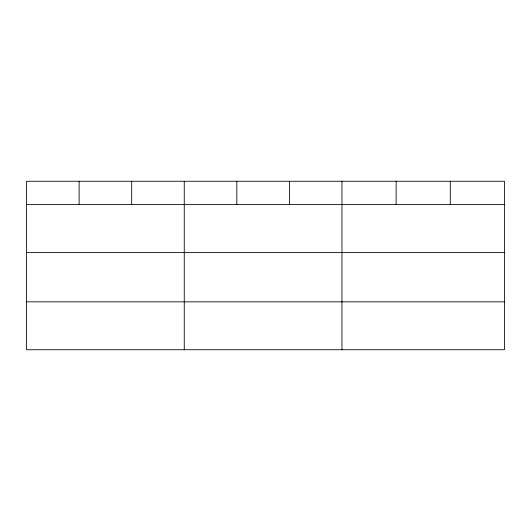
<?xml version="1.0" encoding="UTF-8"?>
<svg xmlns="http://www.w3.org/2000/svg" width="531" height="531" viewBox="0 0 531 531"><rect width="100%" height="100%" fill="white"/><g stroke="black" fill="none" stroke-linecap="round" stroke-linejoin="round"><path stroke-width="0.8" d="M504.45 252.477L504.45 181.263L26.55 181.263L26.55 349.737L504.45 349.737L504.45 252.477L26.55 252.477M26.55 204.574L504.45 204.574M26.55 301.834L504.45 301.834M450.288 181.263L450.288 204.574M396.126 181.263L396.126 204.574M341.964 181.263L341.964 349.737M289.395 181.263L289.395 204.574M236.826 181.263L236.826 204.574M184.257 181.263L184.257 349.737M131.688 181.263L131.688 204.574M79.119 181.263L79.119 204.574"/></g></svg>
